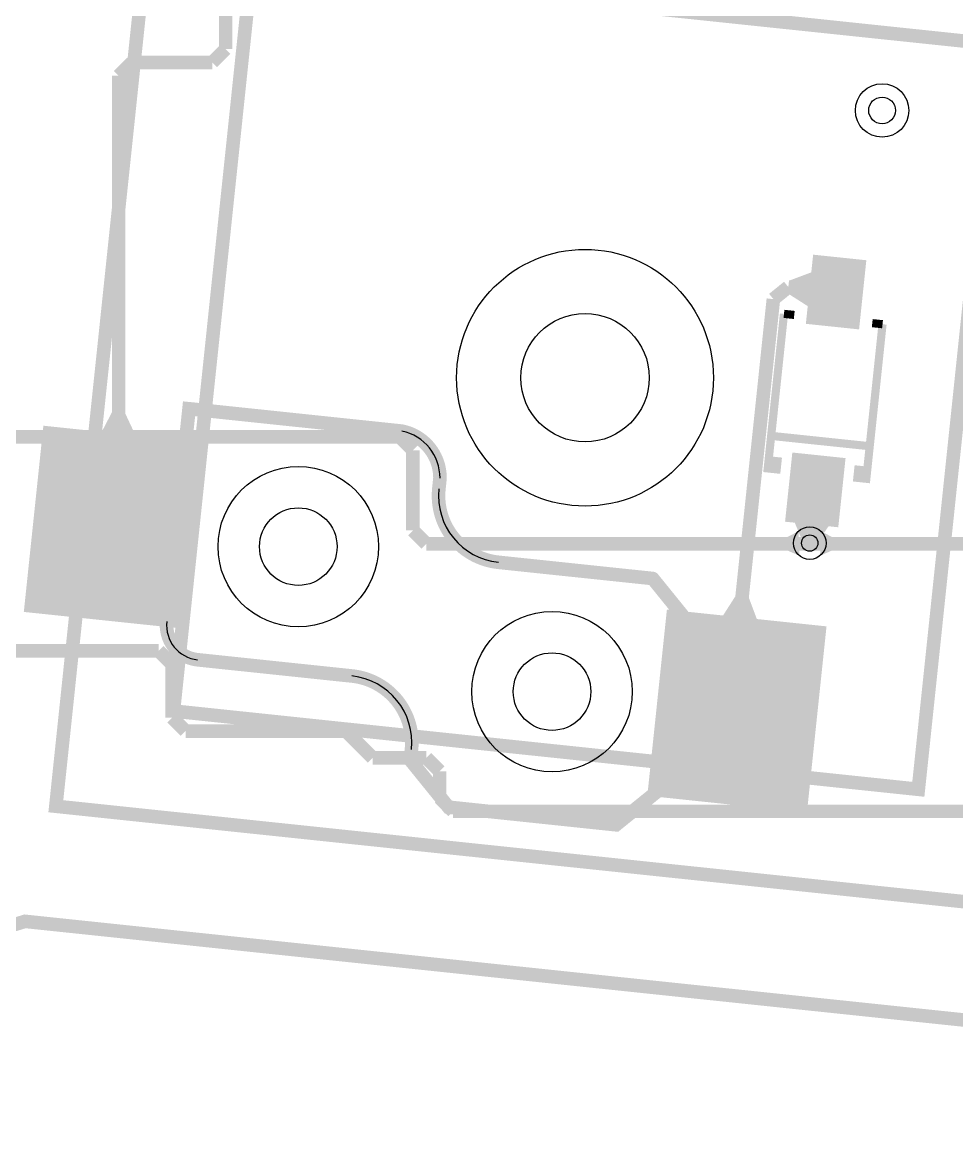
# Model space of a CAD drawing. Header units: millimetres. Extents: x -992 to -826, y 770 to 901.
# Drawn here: x -872.63 to -855.17, y 801.45 to 822.27 of the extents above; entities that cross this region are included whole.
import ezdxf

# ---------------------------------------------------------------- set-up
doc = ezdxf.new("R2010")
doc.units = ezdxf.units.MM
for name, color, linetype, true_color in [('BoardOutLine', 7, 'Continuous', 0xff00ff), ('BottomLayer', 7, 'Continuous', 0x0000ff), ('BottomPasteMaskLayer', 7, 'Continuous', 0x800000), ('BottomSilkLayer', 7, 'Continuous', 0x66cc33), ('BottomSolderMaskLayer', 7, 'Continuous', 0xaa00ff), ('Document', 7, 'Continuous', 0xffffff), ('Hole', 7, 'Continuous', 0x222222), ('Multi-Layer', 7, 'Continuous', 0xc0c0c0), ('TopLayer', 7, 'Continuous', 0xff0000), ('TopSilkLayer', 7, 'Continuous', 0xffcc00)]:
    doc.layers.add(name, color=color, linetype=linetype, true_color=true_color)

msp = doc.modelspace()

# ---------------------------------------------------------------- hatches: boundary and pattern name
at = {"layer": 'BottomLayer'}
for points in [[(-856.9918719837441, 816.5261366522734), (-856.8559817119635, 817.8190246380494), (-857.8504953009907, 817.9235458470919), (-857.9863855727713, 816.6306578613159)], [(-857.8852628905258, 817.592788925578), (-857.9516383032767, 816.9612649225301), (-858.3106400812803, 817.1905435610872), (-858.2840894081789, 817.4431521463044)], [(-870.5159893319787, 814.5449809499621), (-871.1475107950217, 814.6113589027179), (-870.9587503175007, 814.9746177292357), (-870.7047498094997, 814.9479222758447)], [(-872.6044196088393, 811.2452120904243), (-869.620853441707, 810.9316230632463), (-869.2549911099823, 814.4124460248922), (-872.2385572771146, 814.7260350520703)], [(-857.3805943611887, 812.8275082550167), (-857.2447040894083, 814.1203962407926), (-858.2392430784862, 814.2249174498351), (-858.3751333502668, 812.932029464059)], [(-858.1936093472189, 812.9129514859031), (-857.5620853441708, 812.8465811531624), (-857.7881153162307, 812.5184988569979), (-858.0407239014479, 812.5450469900941)], [(-857.6659867919736, 812.7084861569724), (-858.1206832613666, 812.7562661925325), (-857.9973406146813, 812.9578409956821), (-857.7447320294641, 812.931295402591)], [(-858.9026543053087, 811.1121056642115), (-859.5341783083567, 811.1784836169674), (-859.3048971297944, 811.5374828549659), (-859.0522860045721, 811.5109321818645)], [(-860.9498348996699, 807.8080010160022), (-857.9662687325376, 807.4944119888241), (-857.6004318008637, 810.97523495047), (-860.5839979679961, 811.2888239776481)]]:
    msp.add_hatch(color=256, dxfattribs=at).paths.add_polyline_path(points)
at = {"layer": 'BottomPasteMaskLayer'}
for points in [[(-856.9918719837441, 816.5261366522734), (-856.8559817119635, 817.8190246380494), (-857.8504953009907, 817.9235458470919), (-857.9863855727713, 816.6306578613159)], [(-872.6044196088393, 811.2452120904243), (-869.620853441707, 810.9316230632463), (-869.2549911099823, 814.4124460248922), (-872.2385572771146, 814.7260350520703)], [(-857.3805943611887, 812.8275082550167), (-857.2447040894083, 814.1203962407926), (-858.2392430784862, 814.2249174498351), (-858.3751333502668, 812.932029464059)], [(-860.9498348996699, 807.8080010160022), (-857.9662687325376, 807.4944119888241), (-857.6004318008637, 810.97523495047), (-860.5839979679961, 811.2888239776481)]]:
    msp.add_hatch(color=256, dxfattribs=at).paths.add_polyline_path(points)
at = {"layer": 'BottomSilkLayer'}
for points in [[(-858.7510160020321, 814.1631165862333), (-858.4327787655576, 814.1296672593346), (-858.4646405892813, 813.8265379730761), (-858.7828752857506, 813.8599847599696)], [(-856.7571729743461, 813.9535534671071), (-857.0754102108206, 813.9870027940058), (-857.1072694945391, 813.6838709677421), (-856.7890322580646, 813.6504241808485)]]:
    msp.add_hatch(color=256, dxfattribs=at).paths.add_polyline_path(points)
at = {"layer": 'BottomSolderMaskLayer'}
for points in [[(-856.9918719837441, 816.5261366522734), (-856.8559817119635, 817.8190246380494), (-857.8504953009907, 817.9235458470919), (-857.9863855727713, 816.6306578613159)], [(-872.6044196088393, 811.2452120904243), (-869.620853441707, 810.9316230632463), (-869.2549911099823, 814.4124460248922), (-872.2385572771146, 814.7260350520703)], [(-857.3805943611887, 812.8275082550167), (-857.2447040894083, 814.1203962407926), (-858.2392430784862, 814.2249174498351), (-858.3751333502668, 812.932029464059)], [(-860.9498348996699, 807.8080010160022), (-857.9662687325376, 807.4944119888241), (-857.6004318008637, 810.97523495047), (-860.5839979679961, 811.2888239776481)]]:
    msp.add_hatch(color=256, dxfattribs=at).paths.add_polyline_path(points)
at = {"layer": 'Document'}
for points in [[(-857.3099796799595, 817.3650292100585), (-857.5009525019051, 817.3851003302008), (-857.5812293624588, 816.6213106426214), (-857.3902590805183, 816.6012395224792)], [(-857.8174853949708, 817.1288239776482), (-857.8375590551182, 816.9378511557024), (-857.0737693675388, 816.8575717551437), (-857.0536982473966, 817.0485445770893)], [(-869.8073152146305, 811.0516967233935), (-869.402476504953, 814.9034798069597), (-865.550693421387, 814.4986410972823), (-865.5341122657678, 814.4980191460854), (-865.517591544003, 814.4995642342152), (-865.5014132631884, 814.5032499871692), (-865.4858535849861, 814.5090134895069), (-865.4711781115727, 814.5167563588103), (-865.4576373518361, 814.526346425062), (-865.4454624452133, 814.5376199867743), (-865.4348612161625, 814.5503846053574), (-865.4260146266215, 814.5644223900276), (-865.4190736870033, 814.5794937171813), (-865.4141568784647, 814.5953413207463), (-865.4113481304439, 814.6116946836883), (-865.4106953879932, 814.6282746557102), (-865.4122097933621, 814.6447982183205), (-865.4158654958, 814.6609833159305), (-865.4216000928257, 814.6765536705157), (-865.429315695432, 814.6912434976548), (-865.4388805990413, 814.7048020434434), (-865.4501315316899, 814.7169978648383), (-865.4628764410636, 814.7276227803677), (-865.4768977728133, 814.7364954237688), (-865.491956184185, 814.7434643398911), (-865.5077946295773, 814.748410570022), (-865.5241427482856, 814.7512496824995), (-869.5022301244603, 815.1693624587251), (-869.518829913073, 815.1700148028065), (-869.5353728340991, 815.1684948361284), (-869.5515758276565, 815.1648285662856), (-869.5671616502376, 815.159078725483), (-869.5818636185219, 815.1513436971475), (-869.5954301724972, 815.1417558325252), (-869.6076291798113, 815.1304791860675), (-869.6182519077034, 815.1177067083552), (-869.6271165945545, 815.1036569445914), (-869.634071559944, 815.0885702951553), (-869.6389977999984, 815.0727049021973), (-869.6418110236222, 815.0563322326647), (-870.0599237998476, 811.0782448564898), (-870.0605375028117, 811.0616686403757), (-870.0589855641012, 811.0451538270788), (-870.0552944584181, 811.0289821447043), (-870.0495271527595, 811.0134294678468), (-870.0417820322583, 810.998761111415), (-870.0321912218183, 810.9852273045931), (-870.0209183321809, 810.9730589221526), (-870.0081556688709, 810.9624635459334), (-869.9941209516338, 810.9536219236804), (-869.9790536003297, 810.9466848856474), (-869.9632106506426, 810.9417707715664), (-869.9468623692785, 810.9389634118764), (-869.9302876434549, 810.9383106976501), (-869.9137692233313, 810.9398237636148), (-869.8975888985422, 810.9434767982036), (-869.8820226911142, 810.9492074838782), (-869.8673361467755, 810.9569180602106), (-869.8537798049799, 810.9664769915898), (-869.8415849249259, 810.9777212111029), (-869.8309595404787, 810.9904589023121), (-869.8220849112975, 811.0044727714738), (-869.8151124307047, 811.0195237543778), (-869.8101610430515, 811.0353550945706), (-869.8073152146305, 811.0516967233935)], [(-865.563202946406, 814.5003886207774), (-865.5238137998745, 814.4911651898872), (-865.484966974702, 814.4798735683964), (-865.4467709835191, 814.466545297713), (-865.4093325209511, 814.4512176083103), (-865.3727561655845, 814.4339333157313), (-865.3371440878412, 814.4147407009883), (-865.3025957645823, 814.3936933756983), (-865.2692077012343, 814.3708501323265), (-865.2370731622161, 814.3462747799597), (-865.2062819104193, 814.3200359660641), (-865.1769199564691, 814.29220698473), (-865.1490693184671, 814.262865571936), (-865.1228077928863, 814.2320936884051), (-865.0982087372588, 814.1999772906603), (-865.0753408652623, 814.1666060909183), (-865.0542680547796, 814.1320733064922), (-865.035049169465, 814.096475399403), (-865.0177378943183, 814.0599118069282), (-865.0023825857237, 814.0224846638388), (-864.9890261363735, 813.9842985171018), (-864.9777058554545, 813.9454600338438), (-864.9684533644299, 813.9060777033933), (-864.9612945087104, 813.8662615342324), (-864.9562492854578, 813.8261227467046), (-864.9533317877275, 813.7857734623385), (-864.9525501651004, 813.745326390653), (-864.951802312836, 813.729299490467), (-864.9490397434561, 813.713494775253), (-864.9443065477294, 813.6981644891895), (-864.9376782677365, 813.6835533045383), (-864.9292606912134, 813.6698944166607), (-864.9191881631737, 813.6574058222054), (-864.9076214417536, 813.6462868398704), (-864.8947451325032, 813.6367149292636), (-864.8807647420709, 813.6288428586379), (-864.8659033983054, 813.6227962667004), (-864.8503982891217, 813.6186716574124), (-864.8344968769691, 813.6165348597788), (-864.8184529493149, 813.6164199772151), (-864.8025225681824, 813.6183288432534), (-864.7869599833859, 813.6222309922805), (-864.7720135746886, 813.6280641457695), (-864.7579218876468, 813.6357352062498), (-864.7449098264096, 813.6451217431478), (-864.7331850642352, 813.6560739467858), (-864.7229347290131, 813.6684170193535), (-864.7143224166928, 813.681953964691), (-864.7074855802822, 813.6964687323596), (-864.7025333360904, 813.7117296658187), (-864.6995447222239, 813.727493199678), (-864.698567437135, 813.7435077470157), (-864.6993033137351, 813.7901985485921), (-864.7021766009707, 813.8368066668409), (-864.7071812700004, 813.883234306821), (-864.7143068198359, 813.9293840522782), (-864.723538299375, 813.9751590700471), (-864.7348563387737, 814.0204633132302), (-864.7482371900876, 814.0652017227274), (-864.7636527771015, 814.1092804266924), (-864.7810707542396, 814.1526069374986), (-864.8004545744344, 814.1950903457997), (-864.8217635658111, 814.2366415112795), (-864.8449530170271, 814.2771732496894), (-864.8699742710866, 814.3166005157817), (-864.8967748274349, 814.3548405817551), (-864.9252984521171, 814.3918132108366), (-864.9554852957704, 814.4274408256387), (-864.9872720192017, 814.4616486709336), (-865.0205919262892, 814.4943649705089), (-865.0553751039265, 814.5255210777702), (-865.0915485687163, 814.5550516197787), (-865.1290364201079, 814.5828946344191), (-865.1677599996542, 814.6089917004101), (-865.2076380560559, 814.6332880598876), (-865.2485869156457, 814.6557327332984), (-865.2905206579566, 814.676278626368), (-865.3333512960024, 814.6948826289159), (-865.3769889608964, 814.7115057053107), (-865.4213420904167, 814.7261129763762), (-865.4663176211263, 814.7386737925758), (-865.5118211836425, 814.7491617983237), (-865.5282766806131, 814.7514509869917), (-865.5448901976063, 814.751572717952), (-865.5613774727346, 814.749524908354), (-865.5774564041443, 814.7453425967885), (-865.5928518768558, 814.7390973437673), (-865.6073004700575, 814.7308960073029), (-865.6205549643091, 814.7208789145391), (-865.632388571535, 814.7092174607131), (-865.6425988154306, 814.6961111765372), (-865.6510109958889, 814.6817843141715), (-865.6574811781671, 814.6664820102079), (-865.6618986556506, 814.6504660913147), (-865.6641878440734, 814.63401059431), (-865.6643095747861, 814.617397077315), (-865.6622617649425, 814.6009098022171), (-865.6580794531374, 814.5848308708697), (-865.6518341998867, 814.5694353982514), (-865.6436328632071, 814.5549868051719), (-865.6336157702457, 814.5417323110695), (-865.6219543162434, 814.5298987040175), (-865.6088480319154, 814.5196884603171), (-865.5945211694243, 814.5112762800723), (-865.5792188653643, 814.5048060980221), (-865.5632029464052, 814.5003886207772)], [(-857.7043053086107, 813.3170662941327), (-857.8952781305563, 813.3371374142749), (-857.8150012700027, 814.1009271018544), (-857.624028448057, 814.0808559817121)], [(-864.9518440436882, 813.7588392176785), (-864.9727609855221, 813.5598323596648), (-864.9733829367183, 813.5432512040461), (-864.971837848588, 813.5267304822818), (-864.9681520956337, 813.5105522014676), (-864.9623885932957, 813.4949925232658), (-864.9546457239921, 813.4803170498529), (-864.9450556577403, 813.4667762901169), (-864.9337820960282, 813.4546013834944), (-864.9210174774452, 813.4440001544442), (-864.9069796927752, 813.4351535649035), (-864.8919083656218, 813.4282126252856), (-864.8760607620571, 813.4232958167472), (-864.8597073991156, 813.4204870687265), (-864.843127427094, 813.4198343262758), (-864.8266038644841, 813.4213487316446), (-864.8104187668746, 813.4250044340822), (-864.7948484122896, 813.4307390311076), (-864.7801585851507, 813.4384546337136), (-864.7666000393624, 813.4480195373225), (-864.7544042179675, 813.4592704699704), (-864.7437793024379, 813.4720153793437), (-864.7349066590367, 813.4860367110929), (-864.7279377429142, 813.5010951224639), (-864.7229915127829, 813.5169335678559), (-864.7201524003049, 813.5332816865636), (-864.699235458471, 813.7322885445772), (-864.6986135072736, 813.7488697001966), (-864.7001585954031, 813.7653904219617), (-864.7038443483567, 813.7815687027767), (-864.7096078506943, 813.7971283809794), (-864.7173507199976, 813.8118038543931), (-864.7269407862493, 813.8253446141301), (-864.7382143479615, 813.8375195207534), (-864.7509789665448, 813.8481207498044), (-864.7650167512153, 813.8569673393457), (-864.7800880783692, 813.863908278964), (-864.7959356819343, 813.8688250875027), (-864.8122890448766, 813.8716338355238), (-864.8288690168989, 813.8722865779744), (-864.8453925795094, 813.8707721726054), (-864.8615776771196, 813.8671164701674), (-864.877148031705, 813.8613818731415), (-864.8918378588444, 813.8536662705349), (-864.905396404633, 813.8441013669251), (-864.917592226028, 813.8328504342762), (-864.9282171415575, 813.820105524902), (-864.9370897849584, 813.806084193152), (-864.9440587010805, 813.7910257817799), (-864.949004931211, 813.7751873363871), (-864.9518440436882, 813.7588392176785)], [(-864.7196113792229, 813.5335585471172), (-864.7236652971392, 813.4847322436831), (-864.7255856424497, 813.4357755849796), (-864.7253687598705, 813.3867817576188), (-864.7230150622273, 813.3378440189613), (-864.7185290296687, 813.2890555196053), (-864.7119192011387, 813.2405091260799), (-864.7031981581237, 813.1922972440773), (-864.6923825007035, 813.144511642563), (-864.6794928159546, 813.0972432790986), (-864.6645536387632, 813.0505821267087), (-864.6475934051242, 813.0046170026206), (-864.6286443980154, 812.9594353992062), (-864.6077426859472, 812.9151233174435), (-864.5849280543092, 812.8717651032191), (-864.5602439296399, 812.8294432867785), (-864.5337372969666, 812.7882384256353), (-864.5054586103715, 812.7482289512326), (-864.4754616969554, 812.7094910196536), (-864.4438036543798, 812.6720983666613), (-864.4105447421846, 812.636122167347), (-864.3757482670867, 812.6016309006512), (-864.3394804624794, 812.5686902190176), (-864.3018103623597, 812.5373628234272), (-864.2628096699257, 812.5077083440492), (-864.222552621093, 812.4797832267387), (-864.1811158431907, 812.4536406255945), (-864.1385782091041, 812.4293303017826), (-864.095020687145, 812.4068985288187), (-864.0505261869321, 812.3863880044885), (-864.0051794015758, 812.3678377695744), (-863.9590666464702, 812.351283133544), (-863.9122756949957, 812.3367556073395), (-863.864895611446, 812.3242828433981), (-863.817016581499, 812.313888583018), (-863.7687297405529, 812.3055926111665), (-863.7201270002541, 812.2994107188216), (-863.7037302105697, 812.2966232395969), (-863.687838295831, 812.2917169376977), (-863.672723813506, 812.284775959638), (-863.6586459875515, 812.2759193480522), (-863.6458462625422, 812.2652990000319), (-863.6345441627263, 812.2530970619836), (-863.624933527031, 812.2395228056903), (-863.6171791845892, 812.2248090391541), (-863.6114141278044, 812.2092081137761), (-863.6077372314383, 812.1929875963523), (-863.6062115568382, 812.1764256801166), (-863.6068632703924, 812.1598064135314), (-863.609681194757, 812.1434148286581), (-863.6146170005554, 812.1275320526569), (-863.6215860352615, 812.1124304862597), (-863.6304687750494, 812.0983691319066), (-863.6411128747108, 812.0855891516725), (-863.6533357804817, 812.0743097311688), (-863.666927860968, 812.0647243203567), (-863.6816560024704, 812.0569973157448), (-863.697267607047, 812.0512612408736), (-863.7134949247459, 812.0476144734446), (-863.7300596457039, 812.046119558073), (-863.7466776733554, 812.0468021336044), (-863.8003297911551, 812.0535075297073), (-863.853677300105, 812.0623140823891), (-863.9066379458297, 812.0732082131813), (-863.9591300704428, 812.0861731248621), (-864.0110727384518, 812.1011888273565), (-864.062385861549, 812.1182321685578), (-864.112990322097, 812.1372768700246), (-864.1628080951159, 812.1582935674987), (-864.2117623685886, 812.181249856181), (-864.2597776618923, 812.2061103406945), (-864.3067799421806, 812.2328366896595), (-864.3526967385305, 812.2613876947951), (-864.3974572536833, 812.2917193344565), (-864.4409924732037, 812.3237848415102), (-864.4832352718901, 812.3575347754426), (-864.5241205172728, 812.3929170985897), (-864.5635851700388, 812.4298772563728), (-864.6015683812295, 812.4683582614134), (-864.6380115860617, 812.5083007813996), (-864.6728585942257, 812.5496432305689), (-864.7060556765231, 812.5923218646642), (-864.7375516477099, 812.6362708792184), (-864.7672979454169, 812.6814225110164), (-864.7952487050256, 812.7277071425758), (-864.821360830386, 812.7750534094873), (-864.8455940602634, 812.8233883104493), (-864.8679110304167, 812.8726373198248), (-864.8882773312089, 812.92272450255), (-864.9066615606608, 812.9735726312151), (-864.9230353728698, 813.0251033051389), (-864.9373735217141, 813.0772370712508), (-864.9496538997798, 813.1298935465968), (-864.9598575724464, 813.1829915422784), (-864.9679688070821, 813.2364491886349), (-864.9739750973008, 813.2901840614746), (-864.9778671822457, 813.3441133091616), (-864.9796390608678, 813.3981537803609), (-864.9792880011789, 813.4522221522467), (-864.9768145444635, 813.5062350589744), (-864.9722225044451, 813.5601092202186), (-864.9694091637173, 813.576481832018), (-864.9644828368346, 813.592347159201), (-864.9575278146157, 813.6074337416211), (-864.9486630994192, 813.6214834436702), (-864.9380403689797, 813.6342558710508), (-864.9258413811604, 813.6455324839893), (-864.9122748640249, 813.655120336512), (-864.8975729444428, 813.6628553778038), (-864.8819871763344, 813.6686052591637), (-864.8657842365132, 813.6722715985275), (-864.8492413617716, 813.673791663812), (-864.8326416052832, 813.673139446279), (-864.816268993484, 813.6703261055512), (-864.8004036663008, 813.6653997786685), (-864.7853170838807, 813.6584447564496), (-864.7712673818318, 813.6495800412531), (-864.7584949544511, 813.6389573108137), (-864.7472183415125, 813.6267583229943), (-864.7376304889899, 813.6131918058588), (-864.7298954476981, 813.5984898862769), (-864.7241455663382, 813.5829041181684), (-864.7204792269745, 813.5667011783471), (-864.7189591616899, 813.5501583036056), (-864.7196113792229, 813.5335585471173)], [(-865.4781330962663, 808.3948285496573), (-864.7661366522734, 807.5155880111762), (-864.7548576897932, 807.5033897874387), (-864.7420829345994, 807.4927682392128), (-864.7280309970982, 807.4839051297444), (-864.7129423437195, 807.4769521306653), (-864.6970751818882, 807.4720282264827), (-864.6807010414022, 807.4692176784355), (-861.5479451358904, 807.1399517399036), (-861.5313442596492, 807.139296478247), (-861.5147998938621, 807.1408138511458), (-861.4985951640854, 807.1444778916302), (-861.4830073836466, 807.1502258965714), (-861.4683033079516, 807.1579594997269), (-861.4547345694692, 807.1675463550929), (-860.5205562611126, 807.924028448057), (-860.5083580373752, 807.9353074105373), (-860.4977364891491, 807.9480821657312), (-860.4888733796809, 807.9621341032322), (-860.4819203806017, 807.977222756611), (-860.4769964764192, 807.9930899184424), (-860.474185928372, 808.0094640589283), (-860.1449199898401, 811.1422225044452), (-860.1442650121847, 811.1588229531247), (-860.1457825536071, 811.1753668631862), (-860.1494466456239, 811.1915711318147), (-860.1551945875339, 811.2071584682097), (-860.1629280193647, 811.221862138643), (-860.1725146050294, 811.2354305308612), (-860.7509982219965, 811.9497993395988), (-860.7622771844768, 811.9619975633362), (-860.7750519396707, 811.9726191115623), (-860.7891038771717, 811.9814822210307), (-860.8041925305505, 811.9884352201097), (-860.8200596923818, 811.9933591242922), (-860.8364338328678, 811.9961696723395), (-863.6708356616714, 812.2940767081535), (-863.6874118777857, 812.2946904111179), (-863.703926691083, 812.2931384724079), (-863.720098373458, 812.289447366725), (-863.7356510503157, 812.2836800610667), (-863.750319406748, 812.2759349405655), (-863.7638532135702, 812.2663441301255), (-863.776021596011, 812.2550712404882), (-863.7866169722305, 812.242308577178), (-863.7954585944838, 812.2282738599408), (-863.802395632517, 812.2132065086365), (-863.8073097465981, 812.1973635589491), (-863.8101171062882, 812.1810152775847), (-863.8107698205145, 812.1644405517608), (-863.8092567545498, 812.147922131637), (-863.8056037199608, 812.1317418068476), (-863.799873034286, 812.1161755994194), (-863.7921624579533, 812.1014890550805), (-863.7826035265737, 812.0879327132848), (-863.7713593070603, 812.0757378332307), (-863.7586216158508, 812.0651124487836), (-863.7446077466885, 812.0562378196024), (-863.7295567637841, 812.0492653390099), (-863.7137254235911, 812.0443139513569), (-863.6973837947677, 812.0414681229364), (-860.9153009906021, 811.7490601981206), (-860.4030276860555, 811.1164566929135), (-860.721297942596, 808.0883312166626), (-861.573710947422, 807.398059436119), (-864.6018364236729, 807.7163296926595), (-865.2807112014225, 808.5546990093982), (-865.2919893285082, 808.5668995162464), (-865.304763455342, 808.5775235550991), (-865.3188150130765, 808.5863893457097), (-865.3339035756674, 808.5933451919453), (-865.3497709736303, 808.5982720773509), (-865.3661457113919, 808.6010857015525), (-865.3827476126547, 808.6017379226612), (-865.3992926142904, 808.6002175809929), (-865.4154976267392, 808.5965506900146), (-865.4310853777506, 808.5907999912465), (-865.445789156588, 808.5830638807371), (-865.4593573775237, 808.5734747254794), (-865.4715578845398, 808.5621965985756), (-865.482181923583, 808.5494224719), (-865.4910477144028, 808.5353709142977), (-865.4980035608635, 808.5202823518105), (-865.5029304465054, 808.5044149539209), (-865.5057440709511, 808.4880402162012), (-865.506396292307, 808.471438314948), (-865.5048759508853, 808.4548933132897), (-865.5012090601485, 808.4386883007863), (-865.4954583616127, 808.4231005496893), (-865.4877222513223, 808.4083967707365), (-865.4781330962669, 808.3948285496581)], [(-869.3415367030734, 810.4770764541531), (-869.3740889787051, 810.48153245883), (-869.4062972125162, 810.4880237068805), (-869.4380342855384, 810.4965245787454), (-869.4691749383737, 810.5070015233125), (-869.4995962655665, 810.5194131903362), (-869.5291782006844, 810.5337105936374), (-869.557803990195, 810.549837304442), (-869.5853606542669, 810.5677296740924), (-869.6117394326766, 810.587317085256), (-869.6368362140621, 810.6085222306356), (-869.6605519468276, 810.6312614180854), (-869.682793030079, 810.6554449009255), (-869.7034716830467, 810.6809772321533), (-869.722506291537, 810.7077576411511), (-869.7398217300463, 810.7356804314077), (-869.7553496582645, 810.7646353976783), (-869.7690287908007, 810.7945082609414), (-869.7808051390618, 810.8251811194341), (-869.7906322243355, 810.856532913984), (-869.7984712612308, 810.8884399058045), (-869.8042913107561, 810.9207761648646), (-869.8080694024279, 810.9534140669081), (-869.8097906249316, 810.9862247971586), (-869.8094481849723, 811.0190788587241), (-869.807043434087, 811.0518465836933), (-869.806360858555, 811.0684646113452), (-869.8078557739261, 811.0850293323035), (-869.8115025413549, 811.1012566500028), (-869.8172386162258, 811.1168682545799), (-869.8249656208377, 811.1315963960826), (-869.8345510316497, 811.1451884765694), (-869.8458304521535, 811.1574113823408), (-869.8586104323876, 811.1680554820024), (-869.872671786741, 811.1769382217906), (-869.8877733531384, 811.1839072564969), (-869.9036561291399, 811.1888430622955), (-869.9200477140135, 811.1916609866602), (-869.936666980599, 811.1923127002144), (-869.9532288968351, 811.1907870256143), (-869.9694494142591, 811.1871101292479), (-869.9850503396375, 811.1813450724629), (-869.9997641061738, 811.1735907300208), (-870.0133383624672, 811.1639800943251), (-870.0255403005156, 811.1526779945087), (-870.0361606485358, 811.139878269499), (-870.0450172601214, 811.1258004435441), (-870.051958238181, 811.1106859612186), (-870.0568645400798, 811.0947940464795), (-870.0596520193042, 811.0783972567947), (-870.0628424451454, 811.0378416519961), (-870.0639058473215, 810.9971746497284), (-870.0628393107515, 810.956507729543), (-870.0596457591087, 810.915952370766), (-870.054333946805, 810.875619746903), (-870.0469184349938, 810.835620420881), (-870.0374195516533, 810.7960640419656), (-870.0258633358617, 810.7570590451805), (-870.0122814664168, 810.7187123540584), (-869.9967111749961, 810.6811290875332), (-869.9791951440943, 810.6444122717799), (-869.9597813900183, 810.6086625577908), (-869.9385231312615, 810.5739779454641), (-869.9154786426171, 810.5404535149581), (-869.8907110954307, 810.5081811660508), (-869.8642883844301, 810.4772493662163), (-869.8362829416068, 810.4477429081114), (-869.8067715376601, 810.4197426771352), (-869.775835071547, 810.3933254296999), (-869.743558348716, 810.3685635828198), (-869.7100298486313, 810.3455250155966), (-869.6753414822265, 810.3242728831436), (-869.6395883399512, 810.3048654434602), (-869.6028684311011, 810.2873558977303), (-869.565282415148, 810.2717922444831), (-869.5269333258036, 810.2582171480162), (-869.4879262885761, 810.2466678214404), (-869.4483682325913, 810.2371759246683), (-869.4083675974707, 810.2297674776263), (-869.3680340360681, 810.2244627889257), (-869.3514070959226, 810.2237692141476), (-869.3348322112577, 810.2252556134606), (-869.3185939729937, 810.2288964653746), (-869.3029711918298, 810.2346292564296), (-869.2882321110604, 810.2423555545505), (-869.2746298008369, 810.2519426991284), (-869.2623978129495, 810.2632260788038), (-869.2517461707416, 810.2760119578447), (-869.2428577630068, 810.2900808025918), (-869.2358852037869, 810.3051910508525), (-869.2309482119872, 810.3210832595267), (-869.2281315558016, 810.3374845592468), (-869.2274835972429, 810.3541133395473), (-869.2290154617651, 810.3706840841191), (-869.2327008472405, 810.3869122731269), (-869.2384764755669, 810.4025192684178), (-869.2462431791536, 810.4172370977406), (-869.255867603629, 810.4308130558318), (-869.2671844975373, 810.4430140433674), (-869.2799995497071, 810.4536305692802), (-869.2940927255761, 810.462480347724), (-869.3092220451863, 810.469411427922), (-869.325127737982, 810.474304803164), (-869.3415367030734, 810.4770764541531)], [(-866.4577216154433, 810.1737719075439), (-869.3418592837187, 810.4769062738127), (-869.3584404393375, 810.4775282250091), (-869.3749611611019, 810.4759831368789), (-869.3911394419162, 810.4722973839247), (-869.406699120118, 810.4665338815867), (-869.421374593531, 810.4587910122831), (-869.4349153532671, 810.4492009460314), (-869.4470902598897, 810.4379273843192), (-869.45769148894, 810.4251627657361), (-869.4665380784807, 810.4111249810661), (-869.4734790180986, 810.3960536539126), (-869.4783958266371, 810.380206050348), (-869.4812045746579, 810.3638526874063), (-869.4818573171086, 810.3472727153846), (-869.4803429117397, 810.3307491527747), (-869.4766872093021, 810.3145640551651), (-869.4709526122766, 810.2989937005801), (-869.4632370096706, 810.2843038734412), (-869.4536721060616, 810.2707453276528), (-869.4424211734135, 810.258549506258), (-869.4296762640402, 810.2479245907284), (-869.415654932291, 810.2390519473272), (-869.4005965209199, 810.2320830312046), (-869.3847580755278, 810.2271368010735), (-869.36840995682, 810.2242976885955), (-866.4842722885446, 809.9211633223268), (-866.4676911329259, 809.9205413711305), (-866.4511704111616, 809.9220864592608), (-866.4349921303474, 809.9257722122151), (-866.4194324521457, 809.9315357145531), (-866.4047569787328, 809.9392785838568), (-866.3912162189966, 809.9488686501085), (-866.3790413123743, 809.9601422118207), (-866.368440083324, 809.9729068304036), (-866.3595934937833, 809.9869446150736), (-866.3526525541655, 810.0020159422271), (-866.347735745627, 810.0178635457917), (-866.3449269976063, 810.0342169087332), (-866.3442742551556, 810.0507968807549), (-866.3457886605244, 810.0673204433647), (-866.349444362962, 810.0835055409743), (-866.3551789599875, 810.0990758955592), (-866.3628945625934, 810.1137657226981), (-866.3724594662024, 810.1273242684865), (-866.3837103988503, 810.1395200898813), (-866.3964553082235, 810.1501450054109), (-866.4104766399727, 810.1590176488121), (-866.4255350513438, 810.1659865649347), (-866.4413734967357, 810.1709327950659), (-866.4577216154433, 810.1737719075439)], [(-865.4845237490475, 808.6870916941836), (-865.4804653321837, 808.7359204057624), (-865.4785407181414, 808.7848796713071), (-865.4787535707443, 808.833876288697), (-865.4811034847917, 808.8828169847061), (-865.4855859868309, 808.931608592564), (-865.4921925436721, 808.9801582293143), (-865.5009105786336, 809.0283734726332), (-865.5117234954829, 809.0761625367702), (-865.524610710031, 809.1234344472783), (-865.5395476893174, 809.1700992141981), (-865.5565059983129, 809.2160680033697), (-865.5754533540505, 809.2612533055424), (-865.5963536870809, 809.3055691029639), (-865.6191672101376, 809.3489310331289), (-865.6438504938774, 809.3912565493774), (-865.6703565495568, 809.4324650780361), (-865.6986349184816, 809.4724781718035), (-865.7286317680642, 809.5112196590878), (-865.7602899943029, 809.548615789012), (-865.7935493304881, 809.5845953718112), (-865.8283464619312, 809.6190899143537), (-865.864615146494, 809.6520337505295), (-865.9022863406913, 809.6833641662568), (-865.9412883311273, 809.713021518868), (-865.9815468710141, 809.7409493506506), (-866.0229853215121, 809.7670944963226), (-866.0655247976255, 809.7914071842424), (-866.1090843183727, 809.813841131157), (-866.1535809609468, 809.8343536303103), (-866.1989300185741, 809.8529056327415), (-866.245045161766, 809.8694618216227), (-866.291838602663, 809.8839906794893), (-866.3392212621525, 809.8964645482395), (-866.3871029394461, 809.906859681785), (-866.4353924837923, 809.9151562912572), (-866.4839979679961, 809.9213385826773), (-866.5003947576804, 809.924126061902), (-866.516286672419, 809.9290323638012), (-866.5314011547442, 809.935973341861), (-866.5454789806986, 809.9448299534467), (-866.5582787057078, 809.9554503014671), (-866.5695808055239, 809.9676522395154), (-866.5791914412191, 809.9812264958086), (-866.586945783661, 809.9959402623447), (-866.5927108404458, 810.0115411877227), (-866.596387736812, 810.0277617051466), (-866.5979134114119, 810.0443236213823), (-866.5972616978577, 810.0609428879675), (-866.5944437734931, 810.0773344728408), (-866.5895079676948, 810.0932172488419), (-866.5825389329887, 810.1083188152392), (-866.5736561932007, 810.1223801695924), (-866.5630120935393, 810.1351601498264), (-866.5507891877685, 810.1464395703301), (-866.537197107282, 810.1560249811422), (-866.5224689657798, 810.1637519857542), (-866.5068573612032, 810.1694880606253), (-866.4906300435042, 810.1731348280543), (-866.4740653225463, 810.174629743426), (-866.4574472948947, 810.1739471678945), (-866.4037927742381, 810.1672413330856), (-866.350442897108, 810.1584341531986), (-866.2974799289512, 810.1475392088946), (-866.2449855386017, 810.1345733001646), (-866.1930406723468, 810.1195564204244), (-866.1417254291086, 810.1025117256847), (-866.091118936931, 810.0834654988447), (-866.0412992309648, 810.0624471091633), (-865.9923431331372, 810.0394889669724), (-865.9443261336927, 810.0146264737001), (-865.8973222747875, 809.9878979672811), (-865.851404036316, 809.9593446630408), (-865.8066422241473, 809.9290105901404), (-865.7631058609423, 809.896942523684), (-865.7208620797217, 809.8631899125918), (-865.6799760203453, 809.8278048033502), (-865.6405107290683, 809.7908417597554), (-865.6025270613229, 809.7523577787766), (-865.5660835878795, 809.7124122026669), (-865.5312365045307, 809.6710666274569), (-865.4980395454377, 809.6283848079743), (-865.4665439002717, 809.5844325595341), (-865.4367981352804, 809.5392776564511), (-865.4088481183976, 809.492989727532), (-865.3827369485164, 809.4456401487081), (-865.3585048890295, 809.3973019329737), (-865.3361893057438, 809.3480496177999), (-865.3158246092622, 809.2979591501979), (-865.2974422019224, 809.2471077696094), (-865.2810704293747, 809.1955738888026), (-865.266734536873, 809.1434369729603), (-865.2544566303462, 809.0907774171449), (-865.2442556423117, 809.0376764223286), (-865.2361473026809, 808.9842158701822), (-865.2301441145039, 808.9304781968135), (-865.2262553346895, 808.876546265651), (-865.224486959732, 808.8225032396682), (-865.2248417164631, 808.7684324531469), (-865.2273190578483, 808.7144172831756), (-865.2319151638304, 808.6605410210822), (-865.2347026430548, 808.6441442313974), (-865.2396089449536, 808.6282523166584), (-865.2465499230132, 808.6131378343329), (-865.2554065345989, 808.599060008378), (-865.2660268826191, 808.5862602833683), (-865.2782288206674, 808.5749581835521), (-865.2918030769608, 808.5653475478564), (-865.3065168434971, 808.5575932054143), (-865.3221177688755, 808.5518281486293), (-865.3383382862995, 808.5481512522629), (-865.3549002025355, 808.5466255776629), (-865.3715194691209, 808.5472772912171), (-865.3879110539946, 808.5500952155817), (-865.403793829996, 808.5550310213803), (-865.4188953963934, 808.5620000560866), (-865.4329567507467, 808.5708827958748), (-865.445736730981, 808.5815268955364), (-865.4570161514846, 808.5937498013077), (-865.4666015622967, 808.6073418817945), (-865.4743285669085, 808.6220700232972), (-865.4800646417794, 808.6376816278741), (-865.4837114092082, 808.6539089455734), (-865.4852063245795, 808.6704736665317), (-865.4845237490476, 808.6870916941836)]]:
    msp.add_hatch(color=256, dxfattribs=at).paths.add_polyline_path(points)
at = {"layer": 'TopLayer'}
for points in [[(-858.1080441960885, 812.2964871729745), (-858.123741427483, 812.7534188468378), (-858.3334899669801, 812.644627889256), (-858.3247625095252, 812.390627381255)], [(-857.7050673101347, 812.7534188468378), (-857.7207645415292, 812.2964871729745), (-857.5040436880874, 812.390627381255), (-857.4953187706376, 812.644627889256)]]:
    msp.add_hatch(color=256, dxfattribs=at).paths.add_polyline_path(points)

# ---------------------------------------------------------------- linework, layer by layer
at = {"layer": 'BoardOutLine', "const_width": 0.25400050800101603}
msp.add_lwpolyline([(-826.4097790195581, 875.9788163576329), (-834.1328422656846, 802.7903479806961), (-834.232410464821, 802.6117602235206), (-835.4934721869445, 801.6353060706123), (-835.6793497586996, 801.5824485648973), (-872.5814325628652, 805.4610871221744), (-873.1651257302516, 805.2826263652529)], dxfattribs=at)
at = {"layer": 'BottomLayer', "const_width": 0.25400050800101603}
for points in [[(-868.8318516637034, 830.5176530353062), (-868.8318516637034, 821.7675895351792)], [(-868.8317500635002, 821.7676403352808), (-869.0817373634748, 821.5176530353062)], [(-870.5817373634749, 821.5176530353062), (-870.8317500635003, 821.2676403352808)], [(-869.0817373634748, 821.5176530353062), (-870.5817373634749, 821.5176530353062)], [(-870.8318516637034, 821.2677165354332), (-870.8318516637034, 813.0175260350522)], [(-858.5933451866905, 817.0925577851157), (-858.3141732283466, 817.3186182372366)], [(-858.3141986283973, 817.3185166370334), (-857.4211328422658, 817.2247904495811)], [(-859.4013208026417, 809.4048768097538), (-858.5933451866905, 817.0924561849125)], [(-857.8100076200153, 813.5262890525782), (-857.9144018288038, 812.5318770637543)], [(-870.8317500635003, 813.0176276352554), (-870.9298196596394, 812.8288290576583)], [(-859.2750317500636, 809.3915925831853), (-859.4013462026925, 809.4048768097538)]]:
    msp.add_lwpolyline(points, dxfattribs=at)
at = {"layer": 'BottomSilkLayer'}
for points, const_width in [([(-858.683235966472, 814.0793497586997), (-858.3955041910085, 816.8167132334266)], 0.15240030480060962), ([(-858.3955041910085, 816.8167132334266), (-858.2035306070613, 816.7965455930913)], 0.15240030480060962), ([(-856.8408940817883, 813.8856997713997), (-856.5531877063755, 816.6230886461774)], 0.15240030480060962), ([(-856.5531877063755, 816.6230886461774), (-856.7451612903227, 816.6432562865127)], 0.15240030480060962), ([(-869.6258826517653, 813.9986537973077), (-869.5162306324613, 815.0419354838712), (-869.5162306324613, 815.0419354838712), (-865.5376428752859, 814.6237744475491)], 0.25400050800101603), ([(-856.8426212852427, 814.3478536957075), (-858.5854711709425, 814.5310388620778)], 0.15240030480060962), ([(-864.8249936499874, 813.745897891796), (-864.8459232918467, 813.5468376936756)], 0.25400050800101603), ([(-863.7339344678691, 812.1727965455932), (-860.8498348996699, 811.8696723393448)], 0.25400050800101603), ([(-860.2713233426468, 811.1552451104903), (-860.8498348996699, 811.8696469392941), (-860.8498348996699, 811.8696723393448)], 0.25400050800101603), ([(-869.9336296672594, 811.0649733299468), (-869.8970281940565, 811.4130556261114)], 0.25400050800101603), ([(-860.2713233426468, 811.1552451104903), (-860.3078994157989, 810.8072390144782)], 0.25400050800101603), ([(-866.4707137414275, 810.0476504953011), (-869.3547879095759, 810.3507747015495)], 0.25400050800101603), ([(-865.379425958852, 808.4747523495048), (-865.3585217170436, 808.6736601473204)], 0.25400050800101603), ([(-860.5795783591568, 808.2216408432819), (-860.6004826009653, 808.0227330454662), (-861.5346710693423, 807.2662687325376), (-864.6674371348744, 807.5955295910593), (-865.379425958852, 808.4747523495048)], 0.25400050800101603)]:
    msp.add_lwpolyline(points, dxfattribs=dict(at, const_width=const_width))
for centre, radius, start, end in [((-865.7174220564576, 813.7511071752414), 0.8924307848615699, 359.5913521601816, 78.33234764141957), ((-863.6033116823716, 813.4159492089667), 1.2499872999746, 174.00231219007293, 264.00121243338003), ((-869.2871929180559, 810.9970284988028), 0.6499872999746, 173.99998958285104, 263.9999292158393), ((-866.6016562709134, 808.8043280167404), 1.2499872999746, 353.9999540102417, 83.999938362038)]:
    msp.add_arc(centre, radius, start, end, dxfattribs=at)
at = {"layer": 'Document', "const_width": 0.25400050800101603}
msp.add_lwpolyline([(-854.1044196088393, 805.7311658623319), (-852.2229108458218, 823.6325882651767), (-870.1243332486665, 825.5140970281942), (-872.0058420116841, 807.6126746253494), (-854.1044196088393, 805.7311658623319)], close=True, dxfattribs=at)
at = {"layer": 'Document'}
for centre, radius in [((-856.5615951231903, 820.6195072390146), 0.24993649987299976), ((-862.1143002286005, 815.6225552451107), 1.1998983997967998), ((-867.473710947422, 812.465582931166), 0.7249174498348998), ((-862.731013462027, 809.7548895097791), 0.7249174498348998)]:
    msp.add_circle(centre, radius, dxfattribs=at)
at = {"layer": 'Hole'}
msp.add_circle((-857.9144018288038, 812.5318770637543), 0.15240030480060962, dxfattribs=at)
at = {"layer": 'Multi-Layer'}
for centre, radius in [((-856.5615951231903, 820.6195072390146), 0.5), ((-862.1143002286005, 815.6225552451107), 2.4000000000000004), ((-867.473710947422, 812.465582931166), 1.5000000000000002), ((-857.9144018288038, 812.5318770637543), 0.30480060960121924), ((-862.731013462027, 809.7548895097791), 1.5000000000000002)]:
    msp.add_circle(centre, radius, dxfattribs=at)
at = {"layer": 'TopLayer', "const_width": 0.25400050800101603}
for points in [[(-879.0817627635256, 814.5176276352554), (-865.5817373634748, 814.5176276352554)], [(-865.5817373634748, 814.5176276352554), (-865.3317246634494, 814.2676403352808)], [(-865.3317246634494, 814.2676403352808), (-865.3317246634494, 812.7676149352301)], [(-865.3317246634494, 812.7676149352301), (-865.0817373634749, 812.5176276352554)], [(-865.0817373634749, 812.5176276352554), (-857.8317246634494, 812.5176276352554)], [(-857.9144272288545, 812.5317754635511), (-857.8317246634494, 812.5176276352554)], [(-857.8317246634494, 812.5176276352554), (-857.9144272288545, 812.5317754635511)], [(-857.8317246634494, 812.5176276352554), (-852.081711963424, 812.5176276352554)], [(-898.5817881635764, 810.5176276352554), (-870.0817373634748, 810.5176276352554)], [(-870.0817373634748, 810.5176276352554), (-869.8317500635002, 810.26761493523)], [(-869.8317500635002, 810.26761493523), (-869.8317500635002, 809.26761493523)], [(-869.8317500635002, 809.26761493523), (-869.5817373634749, 809.0176276352554)], [(-869.5817373634749, 809.0176276352554), (-866.5817373634748, 809.0176276352554)], [(-866.5817373634748, 809.0176276352554), (-866.0817373634748, 808.5176276352554)], [(-866.0817373634748, 808.5176276352554), (-865.0817373634749, 808.5176276352554)], [(-865.0817373634749, 808.5176276352554), (-864.8317246634494, 808.2676149352301)], [(-864.8317246634494, 808.2676149352301), (-864.8317246634494, 807.7676149352301)], [(-864.8317246634494, 807.7676149352301), (-864.5817373634748, 807.5176022352047)], [(-864.5817373634748, 807.5176022352047), (-852.581711963424, 807.5176022352047)]]:
    msp.add_lwpolyline(points, dxfattribs=at)
at = {"layer": 'TopSilkLayer', "const_width": 0.25400050800101603}
msp.add_lwpolyline([(-869.8075946151894, 809.3927355854713), (-855.8843027686056, 807.9293370586743), (-854.4209042418086, 821.8526289052579), (-868.3441960883922, 823.316027432055), (-869.8075946151894, 809.3927355854713)], close=True, dxfattribs=at)

doc.saveas('drawing.dxf')
